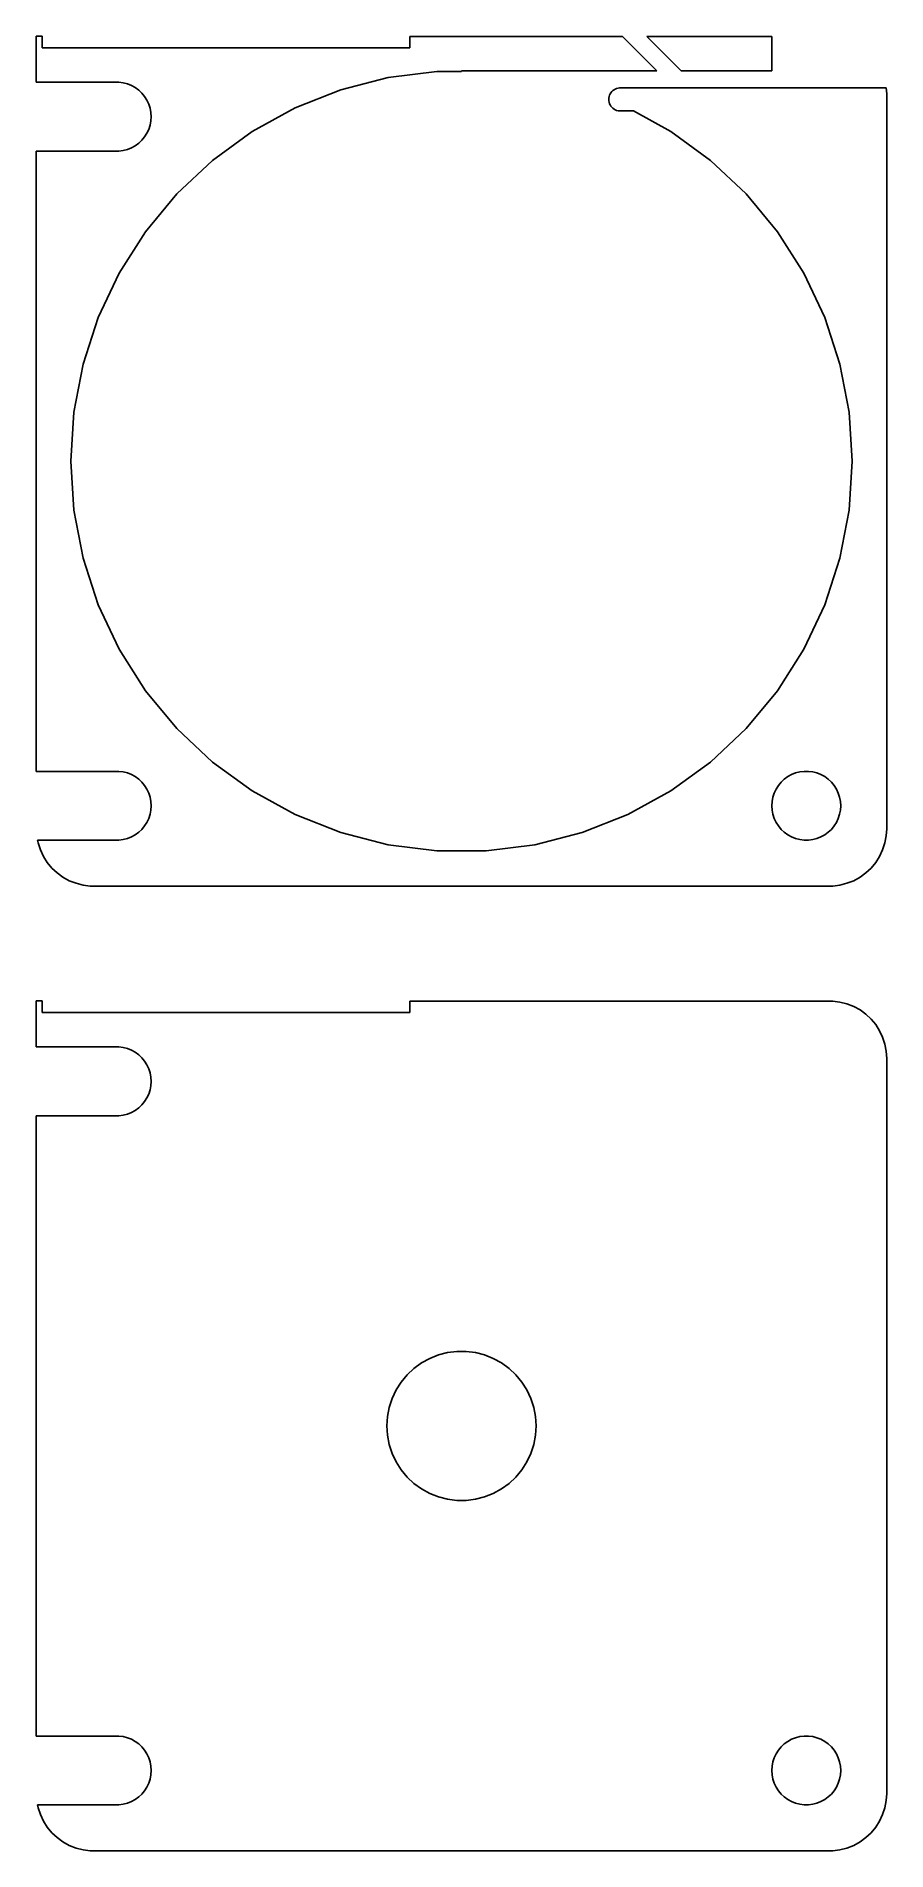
# Model space of a CAD drawing. Header units: metres. Extents: x -37 to 37, y 131 to 289.
import ezdxf

# ---------------------------------------------------------------- set-up
doc = ezdxf.new("R2010")
doc.units = ezdxf.units.M

msp = doc.modelspace()

# ---------------------------------------------------------------- linework, layer by layer
for p, q in [((-36.5, 289), (-37, 289)), ((-37, 289), (-37, 284.994)), ((-36.5, 288), (-36.5, 289)), ((-4.5, 288), (-36.5, 288)), ((14.0099, 288.99), (-4.5, 288.99)), ((-4.5, 288.99), (-4.5, 288)), ((17, 286), (14.0099, 288.99)), ((27, 288.99), (16.1312, 288.99)), ((16.1312, 288.99), (19.1213, 286)), ((27, 286), (27, 288.99)), ((0, 285.933), (0, 286)), ((0, 286), (17, 286)), ((19.1213, 286), (27, 286)), ((-37, 284.994), (-29.8116, 284.994)), ((-29.8116, 284.994), (-29.4379, 284.947)), ((-29.4379, 284.947), (-29.0729, 284.853)), ((-29.0729, 284.853), (-28.7227, 284.714)), ((-28.7227, 284.714), (-28.3925, 284.533)), ((-28.3925, 284.533), (-28.0877, 284.312)), ((-10.5066, 284.336), (-6.37096, 285.398)), ((-6.37096, 285.398), (-2.13487, 285.933)), ((-2.13487, 285.933), (0, 285.933)), ((13.3852, 284.405), (13.2752, 284.344)), ((13.502, 284.451), (13.3852, 284.405)), ((13.6236, 284.482), (13.502, 284.451)), ((13.7482, 284.498), (13.6236, 284.482)), ((14.561, 284.498), (13.7482, 284.498)), ((18.5, 284.5), (14.561, 284.5)), ((14.561, 284.5), (14.561, 284.498)), ((18.502, 284.498), (18.5, 284.5)), ((18.6046, 284.498), (18.502, 284.498)), ((18.6066, 284.5), (18.6046, 284.498)), ((36.9685, 284.5), (18.6066, 284.5)), ((37, 284), (36.9685, 284.5)), ((-28.0877, 284.312), (-27.8131, 284.054)), ((-27.8131, 284.054), (-27.5729, 283.763)), ((-27.5729, 283.763), (-27.3711, 283.445)), ((-27.3711, 283.445), (-27.2107, 283.104)), ((-27.2107, 283.104), (-27.0942, 282.746)), ((-14.4765, 282.764), (-10.5066, 284.336)), ((12.8189, 283.625), (12.811, 283.5)), ((12.811, 283.5), (12.8189, 283.375)), ((12.8424, 283.749), (12.8189, 283.625)), ((12.8189, 283.375), (12.8424, 283.251)), ((12.8812, 283.868), (12.8424, 283.749)), ((12.8424, 283.251), (12.8812, 283.132)), ((12.9347, 283.982), (12.8812, 283.868)), ((12.8812, 283.132), (12.9347, 283.018)), ((13.002, 284.088), (12.9347, 283.982)), ((12.9347, 283.018), (13.002, 282.912)), ((13.082, 284.185), (13.002, 284.088)), ((13.002, 282.912), (13.082, 282.815)), ((13.1736, 284.271), (13.082, 284.185)), ((13.082, 282.815), (13.1736, 282.729)), ((13.2752, 284.344), (13.1736, 284.271)), ((37, 220), (37, 284)), ((-27.0942, 281.254), (-27.2107, 280.896)), ((-27.0942, 282.746), (-27.0237, 282.376)), ((-27.0237, 281.624), (-27.0942, 281.254)), ((-27.0237, 282.376), (-27, 282)), ((-27, 282), (-27.0237, 281.624)), ((-18.2181, 280.707), (-14.4765, 282.764)), ((13.1736, 282.729), (13.2752, 282.656)), ((13.2752, 282.656), (13.3852, 282.595)), ((13.3852, 282.595), (13.502, 282.549)), ((13.502, 282.549), (13.6236, 282.518)), ((13.6236, 282.518), (13.7482, 282.502)), ((13.7482, 282.502), (14.9533, 282.502)), ((14.9533, 282.502), (18.2181, 280.707)), ((-28.0877, 279.688), (-28.3925, 279.467)), ((-27.8131, 279.946), (-28.0877, 279.688)), ((-27.5729, 280.237), (-27.8131, 279.946)), ((-27.3711, 280.555), (-27.5729, 280.237)), ((-27.2107, 280.896), (-27.3711, 280.555)), ((-21.6724, 278.197), (-18.2181, 280.707)), ((18.2181, 280.707), (21.6724, 278.197)), ((-29.8116, 279.006), (-37, 279.006)), ((-37, 279.006), (-37, 224.994)), ((-29.4379, 279.053), (-29.8116, 279.006)), ((-29.0729, 279.147), (-29.4379, 279.053)), ((-28.7227, 279.286), (-29.0729, 279.147)), ((-28.3925, 279.467), (-28.7227, 279.286)), ((-24.7849, 275.275), (-21.6724, 278.197)), ((21.6724, 278.197), (24.7849, 275.275)), ((-27.5066, 271.985), (-24.7849, 275.275)), ((24.7849, 275.275), (27.5066, 271.985)), ((-29.7944, 268.38), (-27.5066, 271.985)), ((27.5066, 271.985), (29.7944, 268.38)), ((-31.6124, 264.516), (-29.7944, 268.38)), ((29.7944, 268.38), (31.6124, 264.516)), ((-32.9318, 260.455), (-31.6124, 264.516)), ((31.6124, 264.516), (32.9318, 260.455)), ((-33.7319, 256.261), (-32.9318, 260.455)), ((32.9318, 260.455), (33.7319, 256.261)), ((-34, 252), (-33.7319, 256.261)), ((33.7319, 256.261), (34, 252)), ((-33.7319, 247.739), (-34, 252)), ((34, 252), (33.7319, 247.739)), ((-32.9318, 243.545), (-33.7319, 247.739)), ((33.7319, 247.739), (32.9318, 243.545)), ((-31.6124, 239.484), (-32.9318, 243.545)), ((32.9318, 243.545), (31.6124, 239.484)), ((-29.7944, 235.62), (-31.6124, 239.484)), ((31.6124, 239.484), (29.7944, 235.62)), ((-27.5066, 232.015), (-29.7944, 235.62)), ((29.7944, 235.62), (27.5066, 232.015)), ((-24.7849, 228.725), (-27.5066, 232.015)), ((27.5066, 232.015), (24.7849, 228.725)), ((-21.6724, 225.803), (-24.7849, 228.725)), ((24.7849, 228.725), (21.6724, 225.803)), ((-37, 224.994), (-29.8116, 224.994)), ((-29.8116, 224.994), (-29.4379, 224.947)), ((-29.4379, 224.947), (-29.0729, 224.853)), ((-29.0729, 224.853), (-28.7227, 224.714)), ((-28.7227, 224.714), (-28.3925, 224.533)), ((-28.3925, 224.533), (-28.0877, 224.312)), ((-18.2181, 223.293), (-21.6724, 225.803)), ((21.6724, 225.803), (18.2181, 223.293)), ((28.0877, 224.312), (28.3925, 224.533)), ((28.3925, 224.533), (28.7227, 224.714)), ((28.7227, 224.714), (29.0729, 224.853)), ((29.0729, 224.853), (29.4379, 224.947)), ((29.4379, 224.947), (29.8116, 224.994)), ((29.8116, 224.994), (30.1884, 224.994)), ((30.1884, 224.994), (30.5621, 224.947)), ((30.5621, 224.947), (30.927, 224.853)), ((30.927, 224.853), (31.2773, 224.714)), ((31.2773, 224.714), (31.6075, 224.533)), ((31.6075, 224.533), (31.9123, 224.312)), ((-28.0877, 224.312), (-27.8131, 224.054)), ((-27.8131, 224.054), (-27.5729, 223.763)), ((-27.5729, 223.763), (-27.3711, 223.445)), ((-27.3711, 223.445), (-27.2107, 223.104)), ((-27.2107, 223.104), (-27.0942, 222.746)), ((-14.4765, 221.236), (-18.2181, 223.293)), ((18.2181, 223.293), (14.4765, 221.236)), ((27.0942, 222.746), (27.2107, 223.104)), ((27.2107, 223.104), (27.3711, 223.445)), ((27.3711, 223.445), (27.5729, 223.763)), ((27.5729, 223.763), (27.8131, 224.054)), ((27.8131, 224.054), (28.0877, 224.312)), ((31.9123, 224.312), (32.1869, 224.054)), ((32.1869, 224.054), (32.427, 223.763)), ((32.427, 223.763), (32.6289, 223.445)), ((32.6289, 223.445), (32.7893, 223.104)), ((32.7893, 223.104), (32.9057, 222.746)), ((-27.0942, 221.254), (-27.2107, 220.896)), ((-27.0942, 222.746), (-27.0237, 222.376)), ((-27.0237, 221.624), (-27.0942, 221.254)), ((-27.0237, 222.376), (-27, 222)), ((-27, 222), (-27.0237, 221.624)), ((-10.5066, 219.664), (-14.4765, 221.236)), ((14.4765, 221.236), (10.5066, 219.664)), ((27, 222), (27.0237, 222.376)), ((27.0237, 221.624), (27, 222)), ((27.0237, 222.376), (27.0942, 222.746)), ((27.0942, 221.254), (27.0237, 221.624)), ((27.2107, 220.896), (27.0942, 221.254)), ((32.9057, 221.254), (32.7893, 220.896)), ((32.9057, 222.746), (32.9763, 222.376)), ((32.9763, 221.624), (32.9057, 221.254)), ((32.9763, 222.376), (33, 222)), ((33, 222), (32.9763, 221.624)), ((-28.0877, 219.688), (-28.3925, 219.467)), ((-27.8131, 219.946), (-28.0877, 219.688)), ((-27.5729, 220.237), (-27.8131, 219.946)), ((-27.3711, 220.555), (-27.5729, 220.237)), ((-27.2107, 220.896), (-27.3711, 220.555)), ((-6.37096, 218.602), (-10.5066, 219.664)), ((10.5066, 219.664), (6.37096, 218.602)), ((27.3711, 220.555), (27.2107, 220.896)), ((27.5729, 220.237), (27.3711, 220.555)), ((27.8131, 219.946), (27.5729, 220.237)), ((28.0877, 219.688), (27.8131, 219.946)), ((28.3925, 219.467), (28.0877, 219.688)), ((31.9123, 219.688), (31.6075, 219.467)), ((32.1869, 219.946), (31.9123, 219.688)), ((32.427, 220.237), (32.1869, 219.946)), ((32.6289, 220.555), (32.427, 220.237)), ((32.7893, 220.896), (32.6289, 220.555)), ((36.9606, 219.373), (37, 220)), ((-29.8116, 219.006), (-36.8905, 219.006)), ((-36.8905, 219.006), (-36.8429, 218.757)), ((-36.8429, 218.757), (-36.6489, 218.159)), ((-36.6489, 218.159), (-36.3815, 217.591)), ((-29.4379, 219.053), (-29.8116, 219.006)), ((-29.0729, 219.147), (-29.4379, 219.053)), ((-28.7227, 219.286), (-29.0729, 219.147)), ((-28.3925, 219.467), (-28.7227, 219.286)), ((-2.13487, 218.067), (-6.37096, 218.602)), ((2.13487, 218.067), (-2.13487, 218.067)), ((6.37096, 218.602), (2.13487, 218.067)), ((28.7227, 219.286), (28.3925, 219.467)), ((29.0729, 219.147), (28.7227, 219.286)), ((29.4379, 219.053), (29.0729, 219.147)), ((29.8116, 219.006), (29.4379, 219.053)), ((30.1884, 219.006), (29.8116, 219.006)), ((30.5621, 219.053), (30.1884, 219.006)), ((30.927, 219.147), (30.5621, 219.053)), ((31.2773, 219.286), (30.927, 219.147)), ((31.6075, 219.467), (31.2773, 219.286)), ((36.3815, 217.591), (36.6489, 218.159)), ((36.6489, 218.159), (36.8429, 218.757)), ((36.8429, 218.757), (36.9606, 219.373)), ((-36.3815, 217.591), (-36.0451, 217.061)), ((-36.0451, 217.061), (-35.6448, 216.577)), ((-35.6448, 216.577), (-35.1871, 216.147)), ((35.1871, 216.147), (35.6448, 216.577)), ((35.6448, 216.577), (36.0451, 217.061)), ((36.0451, 217.061), (36.3815, 217.591)), ((-35.1871, 216.147), (-34.6791, 215.778)), ((-34.6791, 215.778), (-34.1289, 215.476)), ((-34.1289, 215.476), (-33.5451, 215.245)), ((-33.5451, 215.245), (-32.9369, 215.089)), ((-32.9369, 215.089), (-32.3139, 215.01)), ((-32.3139, 215.01), (32.3139, 215.01)), ((32.3139, 215.01), (32.9369, 215.089)), ((32.9369, 215.089), (33.5451, 215.245)), ((33.5451, 215.245), (34.1289, 215.476)), ((34.1289, 215.476), (34.6791, 215.778)), ((34.6791, 215.778), (35.1871, 216.147)), ((-36.5, 205), (-37, 205)), ((-37, 205), (-37, 200.994)), ((-36.5, 204), (-36.5, 205)), ((-4.5, 204), (-36.5, 204)), ((32.3139, 204.99), (-4.5, 204.99)), ((-4.5, 204.99), (-4.5, 204)), ((32.9369, 204.911), (32.3139, 204.99)), ((33.5451, 204.755), (32.9369, 204.911)), ((34.1289, 204.524), (33.5451, 204.755)), ((34.6791, 204.222), (34.1289, 204.524)), ((35.1871, 203.853), (34.6791, 204.222)), ((35.6448, 203.423), (35.1871, 203.853)), ((36.0451, 202.939), (35.6448, 203.423)), ((36.3815, 202.409), (36.0451, 202.939)), ((36.6489, 201.841), (36.3815, 202.409)), ((-37, 200.994), (-29.8116, 200.994)), ((-29.8116, 200.994), (-29.4379, 200.947)), ((-29.4379, 200.947), (-29.0729, 200.853)), ((-29.0729, 200.853), (-28.7227, 200.714)), ((-28.7227, 200.714), (-28.3925, 200.533)), ((36.8429, 201.243), (36.6489, 201.841)), ((36.9606, 200.627), (36.8429, 201.243)), ((-28.3925, 200.533), (-28.0877, 200.312)), ((-28.0877, 200.312), (-27.8131, 200.054)), ((-27.8131, 200.054), (-27.5729, 199.763)), ((-27.5729, 199.763), (-27.3711, 199.445)), ((-27.3711, 199.445), (-27.2107, 199.104)), ((-27.2107, 199.104), (-27.0942, 198.746)), ((37, 200), (36.9606, 200.627)), ((37, 136), (37, 200)), ((-27.0942, 198.746), (-27.0237, 198.376)), ((-27.0237, 197.624), (-27.0942, 197.254)), ((-27.0237, 198.376), (-27, 198)), ((-27, 198), (-27.0237, 197.624)), ((-27.8131, 195.946), (-28.0877, 195.688)), ((-27.5729, 196.237), (-27.8131, 195.946)), ((-27.3711, 196.555), (-27.5729, 196.237)), ((-27.2107, 196.896), (-27.3711, 196.555)), ((-27.0942, 197.254), (-27.2107, 196.896)), ((-29.8116, 195.006), (-37, 195.006)), ((-37, 195.006), (-37, 140.994)), ((-29.4379, 195.053), (-29.8116, 195.006)), ((-29.0729, 195.147), (-29.4379, 195.053)), ((-28.7227, 195.286), (-29.0729, 195.147)), ((-28.3925, 195.467), (-28.7227, 195.286)), ((-28.0877, 195.688), (-28.3925, 195.467)), ((-3.48286, 173.488), (-2.76756, 173.881)), ((-2.76756, 173.881), (-2.00861, 174.182)), ((-2.00861, 174.182), (-1.21797, 174.385)), ((-1.21797, 174.385), (-0.40813, 174.487)), ((-0.40813, 174.487), (0.40813, 174.487)), ((0.40813, 174.487), (1.21797, 174.385)), ((1.21797, 174.385), (2.00861, 174.182)), ((2.00861, 174.182), (2.76756, 173.881)), ((2.76756, 173.881), (3.48286, 173.488)), ((-5.25861, 171.821), (-4.73828, 172.45)), ((-4.73828, 172.45), (-4.14325, 173.008)), ((-4.14325, 173.008), (-3.48286, 173.488)), ((3.48286, 173.488), (4.14325, 173.008)), ((4.14325, 173.008), (4.73828, 172.45)), ((4.73828, 172.45), (5.25861, 171.821)), ((-6.04353, 170.393), (-5.69598, 171.131)), ((-5.69598, 171.131), (-5.25861, 171.821)), ((5.25861, 171.821), (5.69598, 171.131)), ((5.69598, 171.131), (6.04353, 170.393)), ((-6.44873, 168.815), (-6.29578, 169.616)), ((-6.29578, 169.616), (-6.04353, 170.393)), ((6.04353, 170.393), (6.29578, 169.616)), ((6.29578, 169.616), (6.44873, 168.815)), ((-6.5, 168), (-6.44873, 168.815)), ((-6.44873, 167.185), (-6.5, 168)), ((6.44873, 168.815), (6.5, 168)), ((6.5, 168), (6.44873, 167.185)), ((-6.29578, 166.384), (-6.44873, 167.185)), ((-6.04353, 165.607), (-6.29578, 166.384)), ((6.29578, 166.384), (6.04353, 165.607)), ((6.44873, 167.185), (6.29578, 166.384)), ((-5.69598, 164.869), (-6.04353, 165.607)), ((-5.25861, 164.179), (-5.69598, 164.869)), ((5.69598, 164.869), (5.25861, 164.179)), ((6.04353, 165.607), (5.69598, 164.869)), ((-4.73828, 163.55), (-5.25861, 164.179)), ((-4.14325, 162.992), (-4.73828, 163.55)), ((-3.48286, 162.512), (-4.14325, 162.992)), ((4.14325, 162.992), (3.48286, 162.512)), ((4.73828, 163.55), (4.14325, 162.992)), ((5.25861, 164.179), (4.73828, 163.55)), ((-2.76756, 162.119), (-3.48286, 162.512)), ((-2.00861, 161.818), (-2.76756, 162.119)), ((-1.21797, 161.615), (-2.00861, 161.818)), ((-0.40813, 161.513), (-1.21797, 161.615)), ((0.40813, 161.513), (-0.40813, 161.513)), ((1.21797, 161.615), (0.40813, 161.513)), ((2.00861, 161.818), (1.21797, 161.615)), ((2.76756, 162.119), (2.00861, 161.818)), ((3.48286, 162.512), (2.76756, 162.119)), ((-37, 140.994), (-29.8116, 140.994)), ((-29.8116, 140.994), (-29.4379, 140.947)), ((-29.4379, 140.947), (-29.0729, 140.853)), ((-29.0729, 140.853), (-28.7227, 140.714)), ((-28.7227, 140.714), (-28.3925, 140.533)), ((28.3925, 140.533), (28.7227, 140.714)), ((28.7227, 140.714), (29.0729, 140.853)), ((29.0729, 140.853), (29.4379, 140.947)), ((29.4379, 140.947), (29.8116, 140.994)), ((29.8116, 140.994), (30.1884, 140.994)), ((30.1884, 140.994), (30.5621, 140.947)), ((30.5621, 140.947), (30.927, 140.853)), ((30.927, 140.853), (31.2773, 140.714)), ((31.2773, 140.714), (31.6075, 140.533)), ((-28.3925, 140.533), (-28.0877, 140.312)), ((-28.0877, 140.312), (-27.8131, 140.054)), ((-27.8131, 140.054), (-27.5729, 139.763)), ((-27.5729, 139.763), (-27.3711, 139.445)), ((-27.3711, 139.445), (-27.2107, 139.104)), ((-27.2107, 139.104), (-27.0942, 138.746)), ((27.0942, 138.746), (27.2107, 139.104)), ((27.2107, 139.104), (27.3711, 139.445)), ((27.3711, 139.445), (27.5729, 139.763)), ((27.5729, 139.763), (27.8131, 140.054)), ((27.8131, 140.054), (28.0877, 140.312)), ((28.0877, 140.312), (28.3925, 140.533)), ((31.6075, 140.533), (31.9123, 140.312)), ((31.9123, 140.312), (32.1869, 140.054)), ((32.1869, 140.054), (32.427, 139.763)), ((32.427, 139.763), (32.6289, 139.445)), ((32.6289, 139.445), (32.7893, 139.104)), ((32.7893, 139.104), (32.9057, 138.746)), ((-27.0942, 138.746), (-27.0237, 138.376)), ((-27.0237, 137.624), (-27.0942, 137.254)), ((-27.0237, 138.376), (-27, 138)), ((-27, 138), (-27.0237, 137.624)), ((27, 138), (27.0237, 138.376)), ((27.0237, 137.624), (27, 138)), ((27.0237, 138.376), (27.0942, 138.746)), ((27.0942, 137.254), (27.0237, 137.624)), ((32.9057, 138.746), (32.9763, 138.376)), ((32.9763, 137.624), (32.9057, 137.254)), ((32.9763, 138.376), (33, 138)), ((33, 138), (32.9763, 137.624)), ((-27.8131, 135.946), (-28.0877, 135.688)), ((-27.5729, 136.237), (-27.8131, 135.946)), ((-27.3711, 136.555), (-27.5729, 136.237)), ((-27.2107, 136.896), (-27.3711, 136.555)), ((-27.0942, 137.254), (-27.2107, 136.896)), ((27.2107, 136.896), (27.0942, 137.254)), ((27.3711, 136.555), (27.2107, 136.896)), ((27.5729, 136.237), (27.3711, 136.555)), ((27.8131, 135.946), (27.5729, 136.237)), ((28.0877, 135.688), (27.8131, 135.946)), ((32.1869, 135.946), (31.9123, 135.688)), ((32.427, 136.237), (32.1869, 135.946)), ((32.6289, 136.555), (32.427, 136.237)), ((32.7893, 136.896), (32.6289, 136.555)), ((32.9057, 137.254), (32.7893, 136.896)), ((36.9606, 135.373), (37, 136)), ((-29.8116, 135.006), (-36.8905, 135.006)), ((-36.8905, 135.006), (-36.8429, 134.757)), ((-36.8429, 134.757), (-36.6489, 134.159)), ((-29.4379, 135.053), (-29.8116, 135.006)), ((-29.0729, 135.147), (-29.4379, 135.053)), ((-28.7227, 135.286), (-29.0729, 135.147)), ((-28.3925, 135.467), (-28.7227, 135.286)), ((-28.0877, 135.688), (-28.3925, 135.467)), ((28.3925, 135.467), (28.0877, 135.688)), ((28.7227, 135.286), (28.3925, 135.467)), ((29.0729, 135.147), (28.7227, 135.286)), ((29.4379, 135.053), (29.0729, 135.147)), ((29.8116, 135.006), (29.4379, 135.053)), ((30.1884, 135.006), (29.8116, 135.006)), ((30.5621, 135.053), (30.1884, 135.006)), ((30.927, 135.147), (30.5621, 135.053)), ((31.2773, 135.286), (30.927, 135.147)), ((31.6075, 135.467), (31.2773, 135.286)), ((31.9123, 135.688), (31.6075, 135.467)), ((36.6489, 134.159), (36.8429, 134.757)), ((36.8429, 134.757), (36.9606, 135.373)), ((-36.6489, 134.159), (-36.3815, 133.591)), ((-36.3815, 133.591), (-36.0451, 133.061)), ((-36.0451, 133.061), (-35.6448, 132.577)), ((35.6448, 132.577), (36.0451, 133.061)), ((36.0451, 133.061), (36.3815, 133.591)), ((36.3815, 133.591), (36.6489, 134.159)), ((-35.6448, 132.577), (-35.1871, 132.147)), ((-35.1871, 132.147), (-34.6791, 131.778)), ((-34.6791, 131.778), (-34.1289, 131.476)), ((-34.1289, 131.476), (-33.5451, 131.245)), ((-33.5451, 131.245), (-32.9369, 131.089)), ((32.9369, 131.089), (33.5451, 131.245)), ((33.5451, 131.245), (34.1289, 131.476)), ((34.1289, 131.476), (34.6791, 131.778)), ((34.6791, 131.778), (35.1871, 132.147)), ((35.1871, 132.147), (35.6448, 132.577)), ((-32.9369, 131.089), (-32.3139, 131.01)), ((-32.3139, 131.01), (32.3139, 131.01)), ((32.3139, 131.01), (32.9369, 131.089))]:
    msp.add_line(p, q)

doc.saveas('drawing.dxf')
